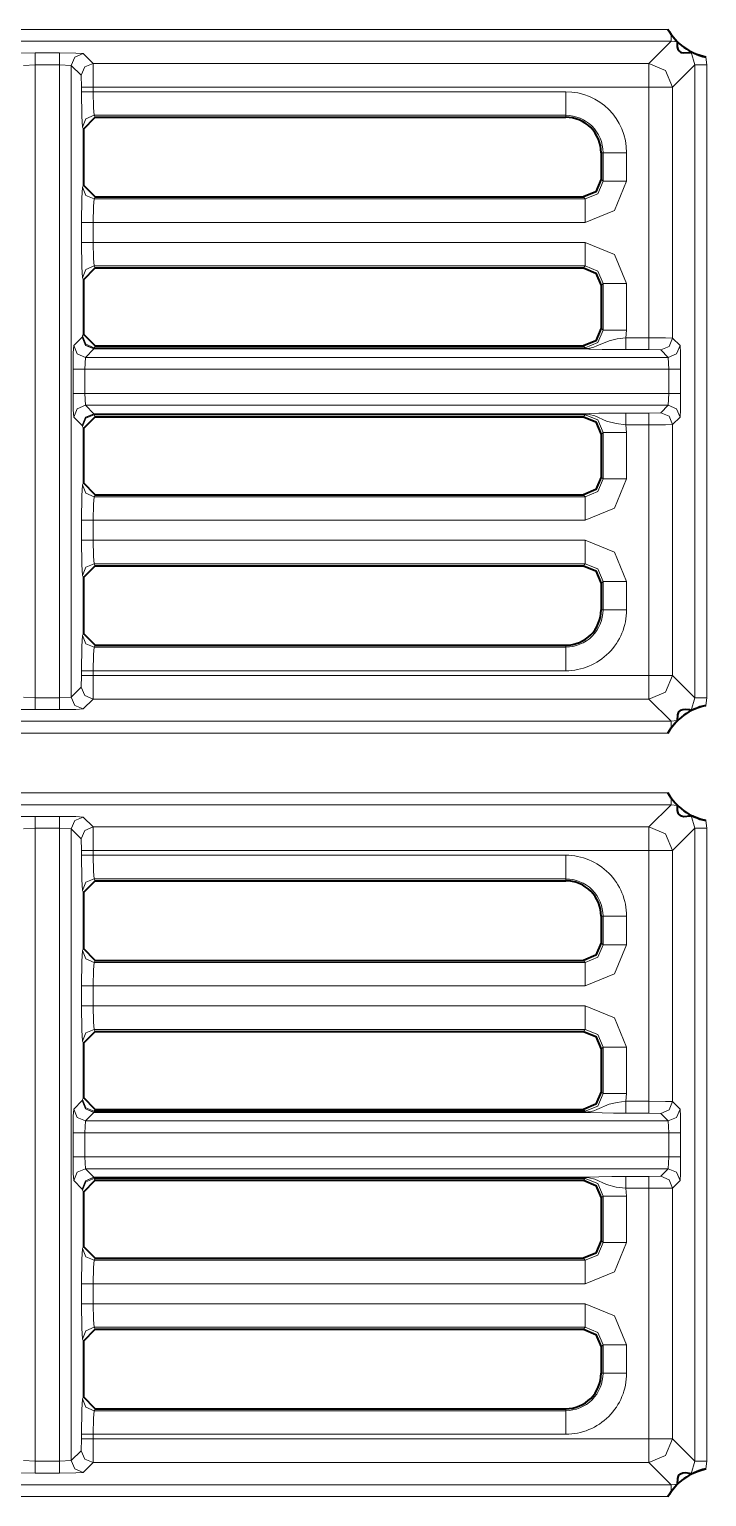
# Model space of a CAD drawing. Header units: millimetres. Extents: x 0 to 2941, y -405 to 1422.
# Drawn here: x 164.9 to 193.6, y 883.4 to 945.5 of the extents above; entities that cross this region are included whole.
import ezdxf

# ---------------------------------------------------------------- set-up
doc = ezdxf.new("R2010")
doc.units = ezdxf.units.MM
doc.layers.add('FINE', color=9, linetype='Continuous')
doc.layers.add('OUTLINE', color=7, linetype='Continuous')

msp = doc.modelspace()

# ---------------------------------------------------------------- linework, layer by layer
at = {"layer": 'FINE', "lineweight": 9}
for p, q in [((138.588, 944.977), (192.054, 944.977)), ((192.054, 944.977), (192.309, 944.944)), ((166.157, 944.479), (165.131, 944.479)), ((167.577, 944.034), (167.157, 944.454)), ((192.896, 944.517), (193.054, 943.978)), ((164.632, 943.954), (165.131, 943.979)), ((165.131, 917.202), (165.131, 943.979)), ((165.131, 943.979), (166.157, 943.979)), ((166.157, 943.979), (166.157, 917.202)), ((166.157, 943.979), (166.657, 943.954)), ((167.59, 943.034), (191.11, 943.034)), ((191.11, 943.034), (191.11, 932.428)), ((167.627, 941.84), (187.585, 941.84)), ((167.667, 941.759), (167.627, 941.84)), ((187.585, 941.84), (187.585, 941.759)), ((167.127, 941.341), (167.168, 941.258)), ((167.168, 938.887), (167.127, 938.805)), ((189.166, 939.055), (189.085, 939.136)), ((167.627, 938.306), (167.667, 938.388)), ((188.417, 938.306), (167.627, 938.306)), ((188.336, 938.388), (188.417, 938.306)), ((167.09, 937.307), (167.09, 936.467)), ((167.59, 937.307), (188.417, 937.307)), ((167.59, 936.467), (167.59, 937.307)), ((188.417, 936.467), (167.59, 936.467)), ((167.627, 935.469), (188.417, 935.469)), ((167.667, 935.387), (167.627, 935.469)), ((188.417, 935.469), (188.336, 935.387)), ((167.127, 934.969), (167.168, 934.887)), ((189.085, 934.638), (189.166, 934.72)), ((189.166, 934.72), (189.166, 932.755)), ((190.165, 932.755), (190.165, 934.72)), ((167.119, 932.457), (166.762, 932.1)), ((167.127, 932.505), (167.119, 932.457)), ((167.168, 932.587), (167.127, 932.505)), ((189.166, 932.755), (189.085, 932.836)), ((167.262, 931.6), (167.619, 931.957)), ((167.619, 931.974), (167.627, 932.006)), ((188.417, 931.974), (167.619, 931.974)), ((167.619, 931.957), (188.417, 931.957)), ((167.627, 932.006), (167.667, 932.087)), ((190.134, 931.928), (191.11, 931.928)), ((191.11, 931.928), (191.61, 931.915)), ((191.61, 931.915), (191.925, 931.6)), ((167.236, 931.1), (167.262, 931.6)), ((191.925, 931.6), (167.262, 931.6)), ((191.925, 931.6), (191.951, 931.1)), ((167.236, 931.1), (191.951, 931.1)), ((167.236, 930.074), (167.236, 931.1)), ((191.951, 931.1), (191.951, 930.074)), ((192.451, 930.074), (192.451, 931.1)), ((191.951, 930.074), (167.236, 930.074)), ((167.262, 929.575), (167.236, 930.074)), ((191.951, 930.074), (191.925, 929.575)), ((167.262, 929.575), (191.925, 929.575)), ((167.619, 929.218), (167.262, 929.575)), ((191.11, 929.247), (190.134, 929.247)), ((191.61, 929.259), (191.11, 929.247)), ((191.925, 929.575), (191.61, 929.259)), ((166.762, 929.075), (167.119, 928.718)), ((167.119, 928.718), (167.127, 928.669)), ((167.127, 928.669), (167.168, 928.587)), ((188.417, 929.218), (167.619, 929.218)), ((167.627, 929.169), (167.619, 929.201)), ((167.627, 929.169), (188.417, 929.169)), ((167.667, 929.087), (167.627, 929.169)), ((188.417, 929.169), (188.336, 929.087)), ((190.134, 928.747), (191.11, 928.747)), ((190.165, 928.42), (190.134, 928.747)), ((191.11, 928.747), (191.11, 918.147)), ((192.11, 928.76), (192.425, 929.075)), ((192.11, 918.147), (192.11, 928.76)), ((189.085, 928.339), (189.166, 928.42)), ((189.166, 928.42), (189.166, 926.455)), ((190.165, 926.455), (190.165, 928.42)), ((167.168, 926.287), (167.127, 926.205)), ((189.166, 926.455), (189.085, 926.536)), ((167.627, 925.706), (167.667, 925.787)), ((188.417, 925.706), (167.627, 925.706)), ((188.336, 925.787), (188.417, 925.706)), ((167.09, 924.707), (167.09, 923.867)), ((167.59, 924.707), (188.417, 924.707)), ((167.59, 923.867), (167.59, 924.707)), ((188.417, 923.867), (167.59, 923.867)), ((188.417, 922.869), (188.336, 922.787)), ((167.127, 922.369), (167.168, 922.288)), ((190.165, 920.922), (190.165, 922.12)), ((189.166, 920.922), (189.085, 920.922)), ((167.168, 919.922), (167.127, 919.84)), ((187.585, 919.422), (187.585, 919.341)), ((167.09, 918.147), (167.077, 917.647)), ((167.09, 918.342), (167.09, 918.147)), ((167.59, 918.342), (187.585, 918.342)), ((167.59, 918.147), (167.59, 918.342)), ((191.11, 918.147), (167.59, 918.147)), ((193.054, 917.203), (192.11, 918.147)), ((167.077, 917.647), (166.657, 917.227)), ((165.131, 917.202), (164.632, 917.227)), ((166.157, 917.202), (165.131, 917.202)), ((166.657, 917.227), (166.157, 917.202)), ((167.157, 916.727), (167.577, 917.147)), ((193.054, 917.203), (192.896, 916.664)), ((193.518, 916.88), (193.554, 917.203)), ((192.309, 916.237), (192.054, 916.204)), ((192.054, 916.204), (138.588, 916.204)), ((138.588, 915.704), (191.909, 915.704)), ((191.909, 913.177), (138.588, 913.177)), ((138.588, 912.677), (192.054, 912.677)), ((192.054, 912.677), (191.11, 911.734)), ((192.054, 912.677), (192.309, 912.644)), ((166.157, 912.179), (165.131, 912.179)), ((167.577, 911.734), (167.157, 912.154)), ((192.896, 912.217), (193.054, 911.678)), ((193.554, 911.678), (193.518, 912.001)), ((164.632, 911.654), (165.131, 911.679)), ((165.131, 911.679), (166.157, 911.679)), ((165.131, 884.902), (165.131, 911.679)), ((166.157, 911.679), (166.157, 884.902)), ((166.157, 911.679), (166.657, 911.654)), ((166.657, 884.927), (166.657, 911.654)), ((191.11, 911.734), (167.577, 911.734)), ((193.054, 911.678), (193.054, 884.903)), ((193.554, 884.903), (193.554, 911.678)), ((167.09, 910.734), (167.09, 910.538)), ((191.11, 910.734), (191.11, 900.128)), ((187.585, 910.538), (167.59, 910.538)), ((167.667, 909.458), (167.627, 909.54)), ((167.127, 909.041), (167.168, 908.958)), ((189.085, 907.959), (189.166, 907.959)), ((189.166, 907.959), (189.166, 906.755)), ((190.165, 906.755), (190.165, 907.959)), ((167.168, 906.588), (167.127, 906.505)), ((189.166, 906.755), (189.085, 906.836)), ((167.627, 906.006), (167.667, 906.088)), ((188.417, 906.006), (167.627, 906.006)), ((188.336, 906.088), (188.417, 906.006)), ((167.09, 905.007), (167.09, 904.167)), ((167.59, 905.007), (188.417, 905.007)), ((167.127, 902.669), (167.168, 902.588)), ((167.627, 903.169), (188.417, 903.169)), ((167.667, 903.088), (167.627, 903.169)), ((188.417, 903.169), (188.336, 903.088)), ((189.085, 902.339), (189.166, 902.42)), ((189.166, 902.42), (189.166, 900.455)), ((167.119, 900.157), (166.762, 899.8)), ((167.127, 900.205), (167.119, 900.157)), ((167.168, 900.288), (167.127, 900.205)), ((189.166, 900.455), (189.085, 900.536)), ((190.134, 900.128), (190.165, 900.455)), ((191.11, 900.128), (190.134, 900.128)), ((192.425, 899.8), (192.11, 900.115)), ((167.619, 899.674), (167.627, 899.706)), ((188.417, 899.674), (167.619, 899.674)), ((167.627, 899.706), (167.667, 899.787)), ((188.417, 899.706), (167.627, 899.706)), ((188.336, 899.787), (188.417, 899.706)), ((190.134, 899.628), (191.11, 899.628)), ((191.11, 899.628), (191.61, 899.615)), ((191.61, 899.615), (191.925, 899.3)), ((191.925, 899.3), (167.262, 899.3)), ((191.925, 899.3), (191.951, 898.8)), ((166.736, 898.8), (166.736, 897.774)), ((167.236, 898.8), (191.951, 898.8)), ((191.951, 898.8), (191.951, 897.774)), ((192.451, 897.774), (192.451, 898.8)), ((191.951, 897.774), (167.236, 897.774)), ((167.262, 897.275), (167.236, 897.774)), ((191.951, 897.774), (191.925, 897.275)), ((167.262, 897.275), (191.925, 897.275)), ((167.619, 896.917), (167.262, 897.275)), ((191.925, 897.275), (191.61, 896.959)), ((166.762, 896.775), (167.119, 896.417)), ((167.119, 896.417), (167.127, 896.369)), ((167.127, 896.369), (167.168, 896.288)), ((188.417, 896.917), (167.619, 896.917)), ((167.627, 896.869), (167.619, 896.901)), ((167.627, 896.869), (188.417, 896.869)), ((167.667, 896.787), (167.627, 896.869)), ((188.417, 896.869), (188.336, 896.787)), ((191.11, 896.946), (190.134, 896.946)), ((190.134, 896.447), (191.11, 896.447)), ((190.165, 896.12), (190.134, 896.447)), ((191.61, 896.959), (191.11, 896.946)), ((191.11, 896.447), (191.11, 885.847)), ((192.11, 896.459), (192.425, 896.775)), ((192.11, 885.847), (192.11, 896.459)), ((190.165, 894.155), (190.165, 896.12)), ((167.168, 893.987), (167.127, 893.905)), ((167.627, 893.406), (167.667, 893.487)), ((188.417, 893.406), (167.627, 893.406)), ((188.336, 893.487), (188.417, 893.406)), ((167.09, 892.408), (167.09, 891.567)), ((167.59, 892.408), (188.417, 892.408)), ((167.59, 891.567), (167.59, 892.408)), ((188.417, 891.567), (167.59, 891.567)), ((167.627, 890.569), (188.417, 890.569)), ((167.667, 890.487), (167.627, 890.569)), ((188.417, 890.569), (188.336, 890.487)), ((167.127, 890.069), (167.168, 889.988)), ((189.085, 889.738), (189.166, 889.82)), ((189.166, 889.82), (189.166, 888.622)), ((190.165, 888.622), (190.165, 889.82)), ((189.166, 888.622), (189.085, 888.622)), ((167.168, 887.622), (167.127, 887.54)), ((167.627, 887.041), (167.667, 887.122)), ((187.585, 887.041), (167.627, 887.041)), ((187.585, 887.122), (187.585, 887.041)), ((167.09, 885.847), (167.077, 885.347)), ((167.09, 886.042), (167.09, 885.847)), ((167.59, 886.042), (187.585, 886.042)), ((167.59, 885.847), (167.59, 886.042)), ((191.11, 885.847), (167.59, 885.847)), ((193.054, 884.903), (192.11, 885.847)), ((167.077, 885.347), (166.657, 884.927)), ((165.131, 884.902), (164.632, 884.927)), ((166.157, 884.902), (165.131, 884.902)), ((166.657, 884.927), (166.157, 884.902)), ((167.157, 884.427), (167.577, 884.847)), ((193.054, 884.903), (192.896, 884.364)), ((193.518, 884.58), (193.554, 884.903)), ((165.131, 884.401), (166.157, 884.401)), ((192.309, 883.936), (192.054, 883.903)), ((138.588, 883.404), (191.909, 883.404))]:
    msp.add_line(p, q, dxfattribs=at)
for points in [[(191.909, 945.477), (138.588, 945.477), (137.527, 945.038), (137.088, 943.978)], [(192.054, 944.977), (191.11, 944.034), (167.577, 944.034)], [(192.054, 945.255), (192.054, 945.056), (192.054, 944.977)], [(165.131, 944.479), (164.434, 944.472), (164.132, 944.454)], [(165.131, 943.979), (165.131, 944.328), (165.131, 944.479)], [(166.157, 943.979), (166.157, 944.328), (166.157, 944.479)], [(167.157, 944.454), (166.855, 944.472), (166.157, 944.479)], [(166.657, 943.954), (166.804, 944.307), (167.157, 944.454)], [(193.554, 917.203), (193.554, 943.978), (193.518, 944.301)], [(166.657, 917.227), (166.657, 943.954), (167.077, 943.534), (167.09, 943.034)], [(167.077, 943.534), (167.224, 943.887), (167.577, 944.034)], [(167.59, 943.034), (167.586, 943.732), (167.577, 944.034)], [(192.11, 943.034), (191.817, 943.741), (191.11, 944.034)], [(191.11, 944.034), (191.11, 943.732), (191.11, 943.034)], [(192.11, 943.034), (193.054, 943.978), (193.054, 917.203)], [(193.054, 943.978), (193.205, 943.978), (193.554, 943.978)], [(167.09, 943.034), (167.241, 943.034), (167.59, 943.034)], [(167.09, 943.034), (167.09, 942.839), (167.101, 941.806), (167.127, 941.341)], [(187.585, 942.839), (167.59, 942.839), (167.59, 943.034)], [(191.11, 943.034), (191.808, 943.034), (192.11, 943.034)], [(192.425, 932.1), (192.11, 932.415), (192.11, 943.034)], [(167.59, 942.839), (167.241, 942.839), (167.09, 942.839)], [(167.627, 941.84), (167.6, 942.15), (167.59, 942.839)], [(187.585, 941.84), (187.585, 942.15), (187.585, 942.839)], [(167.627, 941.84), (167.274, 941.693), (167.127, 941.341)], [(189.085, 940.258), (189.166, 940.258), (189.166, 939.055)], [(189.166, 940.258), (189.476, 940.258), (190.165, 940.258)], [(167.127, 938.805), (167.101, 938.34), (167.09, 937.307)], [(167.127, 938.805), (167.274, 938.452), (167.627, 938.306)], [(189.166, 939.055), (188.948, 938.524), (188.417, 938.306)], [(188.417, 937.307), (189.653, 937.819), (190.165, 939.055)], [(189.166, 939.055), (189.476, 939.055), (190.165, 939.055)], [(167.59, 937.307), (167.6, 937.996), (167.627, 938.306)], [(188.417, 938.306), (188.417, 937.996), (188.417, 937.307)], [(167.09, 937.307), (167.241, 937.307), (167.59, 937.307)], [(167.09, 936.467), (167.241, 936.467), (167.59, 936.467)], [(167.09, 936.467), (167.101, 935.435), (167.127, 934.969)], [(167.627, 935.469), (167.6, 935.779), (167.59, 936.467)], [(188.417, 936.467), (188.417, 935.779), (188.417, 935.469)], [(190.165, 934.72), (189.653, 935.956), (188.417, 936.467)], [(167.627, 935.469), (167.274, 935.322), (167.127, 934.969)], [(188.417, 935.469), (188.948, 935.251), (189.166, 934.72)], [(190.165, 934.72), (189.476, 934.72), (189.166, 934.72)], [(167.619, 931.957), (167.265, 932.104), (167.119, 932.457)], [(167.619, 931.974), (167.266, 932.117), (167.119, 932.457)], [(167.627, 932.006), (167.274, 932.153), (167.127, 932.505)], [(189.166, 932.755), (188.948, 932.224), (188.417, 932.006)], [(190.134, 932.428), (189.77, 932.385), (189.427, 932.307), (188.909, 932.082), (188.772, 932.031), (188.666, 932.002), (188.52, 931.979), (188.45, 931.974), (188.417, 931.974)], [(190.165, 932.755), (189.476, 932.755), (189.166, 932.755)], [(191.11, 932.428), (190.134, 932.428), (190.165, 932.755)], [(190.134, 931.928), (190.134, 932.079), (190.134, 932.428)], [(191.11, 931.928), (191.11, 932.079), (191.11, 932.428)], [(192.11, 932.415), (191.808, 932.424), (191.11, 932.428)], [(191.61, 931.915), (191.964, 932.062), (192.11, 932.415)], [(166.762, 932.1), (166.744, 931.798), (166.736, 931.1)], [(167.262, 931.6), (166.908, 931.747), (166.762, 932.1)], [(167.619, 931.957), (167.619, 931.962), (167.619, 931.974)], [(188.336, 932.087), (188.417, 932.006), (167.627, 932.006)], [(188.417, 932.006), (188.417, 931.995), (188.417, 931.974)], [(188.417, 931.957), (188.417, 931.962), (188.417, 931.974)], [(188.417, 931.957), (188.43, 931.957), (188.457, 931.957), (188.516, 931.956), (188.565, 931.954), (188.639, 931.952), (189.133, 931.937), (189.604, 931.931), (190.134, 931.928)], [(191.925, 931.6), (192.279, 931.747), (192.425, 932.1)], [(192.451, 931.1), (192.443, 931.798), (192.425, 932.1)], [(167.236, 931.1), (166.887, 931.1), (166.736, 931.1)], [(166.736, 931.1), (166.736, 930.074), (166.744, 929.377), (166.762, 929.075)], [(191.951, 931.1), (192.3, 931.1), (192.451, 931.1)], [(167.236, 930.074), (166.887, 930.074), (166.736, 930.074)], [(191.951, 930.074), (192.3, 930.074), (192.451, 930.074)], [(192.425, 929.075), (192.443, 929.377), (192.451, 930.074)], [(167.262, 929.575), (166.908, 929.428), (166.762, 929.075)], [(190.134, 929.247), (189.542, 929.244), (188.994, 929.234), (188.586, 929.221), (188.478, 929.218), (188.444, 929.218), (188.417, 929.218)], [(190.134, 929.247), (190.134, 929.096), (190.134, 928.747)], [(191.11, 929.247), (191.11, 929.096), (191.11, 928.747)], [(191.61, 929.259), (191.964, 929.113), (192.11, 928.76)], [(191.925, 929.575), (192.279, 929.428), (192.425, 929.075)], [(167.619, 929.218), (167.265, 929.071), (167.119, 928.718)], [(167.619, 929.201), (167.266, 929.058), (167.119, 928.718)], [(167.627, 929.169), (167.274, 929.022), (167.127, 928.669)], [(167.619, 929.201), (167.619, 929.213), (167.619, 929.218)], [(167.619, 929.201), (188.417, 929.201), (188.487, 929.199), (188.574, 929.189), (188.814, 929.13), (189.314, 928.908), (189.727, 928.797), (190.134, 928.747)], [(188.417, 929.218), (188.417, 929.213), (188.417, 929.201)], [(188.417, 929.201), (188.417, 929.179), (188.417, 929.169)], [(188.417, 929.169), (188.948, 928.951), (189.166, 928.42)], [(191.11, 928.747), (191.808, 928.75), (192.11, 928.76)], [(190.165, 928.42), (189.476, 928.42), (189.166, 928.42)], [(167.127, 926.205), (167.101, 925.74), (167.09, 924.707)], [(167.127, 926.205), (167.274, 925.853), (167.627, 925.706)], [(189.166, 926.455), (188.948, 925.924), (188.417, 925.706)], [(188.417, 924.707), (189.653, 925.219), (190.165, 926.455)], [(190.165, 926.455), (189.476, 926.455), (189.166, 926.455)], [(167.59, 924.707), (167.6, 925.396), (167.627, 925.706)], [(188.417, 925.706), (188.417, 925.396), (188.417, 924.707)], [(167.09, 924.707), (167.241, 924.707), (167.59, 924.707)], [(167.59, 923.867), (167.241, 923.867), (167.09, 923.867)], [(167.09, 923.867), (167.101, 922.835), (167.127, 922.369)], [(167.627, 922.869), (167.6, 923.179), (167.59, 923.867)], [(188.417, 922.869), (188.417, 923.179), (188.417, 923.867)], [(190.165, 922.12), (189.653, 923.356), (188.417, 923.867)], [(167.627, 922.869), (167.274, 922.722), (167.127, 922.369)], [(167.667, 922.787), (167.627, 922.869), (188.417, 922.869)], [(188.417, 922.869), (188.948, 922.651), (189.166, 922.12)], [(189.085, 922.038), (189.166, 922.12), (189.166, 920.922)], [(189.166, 922.12), (189.476, 922.12), (190.165, 922.12)], [(190.165, 920.922), (189.476, 920.922), (189.166, 920.922)], [(167.127, 919.84), (167.101, 919.375), (167.09, 918.342)], [(167.127, 919.84), (167.274, 919.488), (167.627, 919.341)], [(167.59, 918.342), (167.6, 919.031), (167.627, 919.341)], [(187.585, 919.341), (167.627, 919.341), (167.667, 919.422)], [(187.585, 918.342), (187.585, 919.031), (187.585, 919.341)], [(167.09, 918.342), (167.241, 918.342), (167.59, 918.342)], [(167.09, 918.147), (167.241, 918.147), (167.59, 918.147)], [(167.577, 917.147), (167.586, 917.449), (167.59, 918.147)], [(191.11, 917.147), (191.817, 917.44), (192.11, 918.147)], [(191.11, 918.147), (191.808, 918.147), (192.11, 918.147)], [(191.11, 918.147), (191.11, 917.449), (191.11, 917.147)], [(167.077, 917.647), (167.224, 917.294), (167.577, 917.147)], [(165.131, 917.202), (165.131, 916.852), (165.131, 916.702)], [(166.157, 917.202), (166.157, 916.852), (166.157, 916.702)], [(166.657, 917.227), (166.804, 916.874), (167.157, 916.727)], [(167.577, 917.147), (191.11, 917.147), (192.054, 916.204)], [(193.054, 917.203), (193.205, 917.203), (193.554, 917.203)], [(164.132, 916.727), (164.434, 916.709), (165.131, 916.702)], [(165.131, 916.702), (166.157, 916.702), (166.855, 916.709), (167.157, 916.727)], [(192.054, 916.204), (192.054, 916.125), (192.054, 915.926)], [(192.054, 912.677), (192.054, 912.756), (192.054, 912.955)], [(165.131, 912.179), (164.434, 912.172), (164.132, 912.154)], [(165.131, 911.679), (165.131, 912.028), (165.131, 912.179)], [(166.157, 911.679), (166.157, 912.028), (166.157, 912.179)], [(167.157, 912.154), (166.855, 912.172), (166.157, 912.179)], [(166.657, 911.654), (166.804, 912.007), (167.157, 912.154)], [(166.657, 911.654), (167.077, 911.234), (167.09, 910.734)], [(167.077, 911.234), (167.224, 911.587), (167.577, 911.734)], [(167.59, 910.734), (167.586, 911.432), (167.577, 911.734)], [(192.11, 910.734), (191.817, 911.441), (191.11, 911.734)], [(191.11, 910.734), (191.11, 911.432), (191.11, 911.734)], [(192.11, 900.115), (192.11, 910.734), (193.054, 911.678)], [(193.054, 911.678), (193.205, 911.678), (193.554, 911.678)], [(167.09, 910.734), (167.241, 910.734), (167.59, 910.734)], [(167.59, 910.538), (167.59, 910.734), (191.11, 910.734)], [(191.11, 910.734), (191.808, 910.734), (192.11, 910.734)], [(167.59, 910.538), (167.241, 910.538), (167.09, 910.538)], [(167.09, 910.538), (167.101, 909.506), (167.127, 909.041)], [(167.627, 909.54), (167.6, 909.85), (167.59, 910.538)], [(187.585, 909.54), (187.585, 909.85), (187.585, 910.538)], [(167.627, 909.54), (167.274, 909.393), (167.127, 909.041)], [(167.627, 909.54), (187.585, 909.54), (187.585, 909.458)], [(189.166, 907.959), (189.476, 907.959), (190.165, 907.959)], [(167.127, 906.505), (167.101, 906.04), (167.09, 905.007)], [(167.627, 906.006), (167.274, 906.153), (167.127, 906.505)], [(189.166, 906.755), (188.948, 906.224), (188.417, 906.006)], [(188.417, 905.007), (189.653, 905.519), (190.165, 906.755)], [(189.166, 906.755), (189.476, 906.755), (190.165, 906.755)], [(167.59, 905.007), (167.6, 905.696), (167.627, 906.006)], [(188.417, 906.006), (188.417, 905.696), (188.417, 905.007)], [(167.59, 905.007), (167.241, 905.007), (167.09, 905.007)], [(188.417, 904.167), (167.59, 904.167), (167.59, 905.007)], [(167.59, 904.167), (167.241, 904.167), (167.09, 904.167)], [(167.09, 904.167), (167.101, 903.135), (167.127, 902.669)], [(167.627, 903.169), (167.6, 903.479), (167.59, 904.167)], [(188.417, 904.167), (188.417, 903.479), (188.417, 903.169)], [(190.165, 900.455), (190.165, 902.42), (189.653, 903.656), (188.417, 904.167)], [(167.627, 903.169), (167.274, 903.022), (167.127, 902.669)], [(188.417, 903.169), (188.948, 902.951), (189.166, 902.42)], [(190.165, 902.42), (189.476, 902.42), (189.166, 902.42)], [(167.619, 899.657), (167.265, 899.804), (167.119, 900.157)], [(167.619, 899.674), (167.266, 899.817), (167.119, 900.157)], [(167.627, 899.706), (167.274, 899.853), (167.127, 900.205)], [(189.166, 900.455), (188.948, 899.924), (188.417, 899.706)], [(190.134, 900.128), (189.77, 900.085), (189.427, 900.007), (188.909, 899.782), (188.772, 899.731), (188.666, 899.702), (188.52, 899.679), (188.45, 899.674), (188.417, 899.674)], [(190.165, 900.455), (189.476, 900.455), (189.166, 900.455)], [(190.134, 899.628), (190.134, 899.779), (190.134, 900.128)], [(191.11, 899.628), (191.11, 899.779), (191.11, 900.128)], [(192.11, 900.115), (191.808, 900.124), (191.11, 900.128)], [(191.61, 899.615), (191.964, 899.762), (192.11, 900.115)], [(166.762, 899.8), (166.744, 899.498), (166.736, 898.8)], [(167.262, 899.3), (166.908, 899.447), (166.762, 899.8)], [(167.262, 899.3), (167.619, 899.657), (188.417, 899.657)], [(167.619, 899.657), (167.619, 899.662), (167.619, 899.674)], [(188.417, 899.706), (188.417, 899.695), (188.417, 899.674)], [(188.417, 899.657), (188.417, 899.662), (188.417, 899.674)], [(188.417, 899.657), (188.43, 899.657), (188.457, 899.657), (188.516, 899.656), (188.565, 899.654), (188.639, 899.652), (189.133, 899.637), (189.604, 899.63), (190.134, 899.628)], [(191.925, 899.3), (192.279, 899.447), (192.425, 899.8)], [(192.451, 898.8), (192.443, 899.498), (192.425, 899.8)], [(167.236, 897.774), (167.236, 898.8), (167.262, 899.3)], [(167.236, 898.8), (166.887, 898.8), (166.736, 898.8)], [(191.951, 898.8), (192.3, 898.8), (192.451, 898.8)], [(167.236, 897.774), (166.887, 897.774), (166.736, 897.774)], [(166.736, 897.774), (166.744, 897.077), (166.762, 896.775)], [(191.951, 897.774), (192.3, 897.774), (192.451, 897.774)], [(192.425, 896.775), (192.443, 897.077), (192.451, 897.774)], [(167.262, 897.275), (166.908, 897.128), (166.762, 896.775)], [(191.925, 897.275), (192.279, 897.128), (192.425, 896.775)], [(167.619, 896.917), (167.265, 896.771), (167.119, 896.417)], [(167.619, 896.901), (167.266, 896.758), (167.119, 896.417)], [(167.627, 896.869), (167.274, 896.722), (167.127, 896.369)], [(167.619, 896.901), (167.619, 896.913), (167.619, 896.917)], [(167.619, 896.901), (188.417, 896.901), (188.487, 896.899), (188.574, 896.89), (188.814, 896.83), (189.314, 896.608), (189.727, 896.497), (190.134, 896.447)], [(190.134, 896.946), (189.542, 896.944), (188.994, 896.934), (188.586, 896.921), (188.478, 896.918), (188.444, 896.917), (188.417, 896.917)], [(188.417, 896.917), (188.417, 896.913), (188.417, 896.901)], [(188.417, 896.901), (188.417, 896.879), (188.417, 896.869)], [(188.417, 896.869), (188.948, 896.651), (189.166, 896.12)], [(190.134, 896.946), (190.134, 896.796), (190.134, 896.447)], [(191.11, 896.946), (191.11, 896.796), (191.11, 896.447)], [(191.11, 896.447), (191.808, 896.451), (192.11, 896.459)], [(191.61, 896.959), (191.964, 896.813), (192.11, 896.459)], [(189.085, 896.039), (189.166, 896.12), (189.166, 894.155), (189.085, 894.236)], [(190.165, 896.12), (189.476, 896.12), (189.166, 896.12)], [(167.127, 893.905), (167.101, 893.44), (167.09, 892.408)], [(167.127, 893.905), (167.274, 893.553), (167.627, 893.406)], [(189.166, 894.155), (188.948, 893.624), (188.417, 893.406)], [(188.417, 892.408), (189.653, 892.919), (190.165, 894.155)], [(190.165, 894.155), (189.476, 894.155), (189.166, 894.155)], [(167.59, 892.408), (167.6, 893.096), (167.627, 893.406)], [(188.417, 893.406), (188.417, 893.096), (188.417, 892.408)], [(167.09, 892.408), (167.241, 892.408), (167.59, 892.408)], [(167.09, 891.567), (167.241, 891.567), (167.59, 891.567)], [(167.09, 891.567), (167.101, 890.535), (167.127, 890.069)], [(167.627, 890.569), (167.6, 890.879), (167.59, 891.567)], [(188.417, 891.567), (188.417, 890.879), (188.417, 890.569)], [(190.165, 889.82), (189.653, 891.056), (188.417, 891.567)], [(167.127, 890.069), (167.274, 890.422), (167.627, 890.569)], [(188.417, 890.569), (188.948, 890.351), (189.166, 889.82)], [(190.165, 889.82), (189.476, 889.82), (189.166, 889.82)], [(189.166, 888.622), (189.476, 888.622), (190.165, 888.622)], [(167.127, 887.54), (167.101, 887.075), (167.09, 886.042)], [(167.127, 887.54), (167.274, 887.187), (167.627, 887.041)], [(167.59, 886.042), (167.6, 886.731), (167.627, 887.041)], [(187.585, 887.041), (187.585, 886.731), (187.585, 886.042)], [(167.09, 886.042), (167.241, 886.042), (167.59, 886.042)], [(167.09, 885.847), (167.241, 885.847), (167.59, 885.847)], [(167.577, 884.847), (167.586, 885.149), (167.59, 885.847)], [(191.11, 884.847), (191.817, 885.14), (192.11, 885.847)], [(191.11, 885.847), (191.808, 885.847), (192.11, 885.847)], [(191.11, 884.847), (191.11, 885.149), (191.11, 885.847)], [(167.077, 885.347), (167.224, 884.994), (167.577, 884.847)], [(192.054, 883.903), (138.588, 883.903), (140.161, 884.847)], [(165.131, 884.902), (165.131, 884.553), (165.131, 884.401)], [(166.157, 884.902), (166.157, 884.553), (166.157, 884.401)], [(166.657, 884.927), (166.804, 884.574), (167.157, 884.427)], [(167.577, 884.847), (191.11, 884.847), (192.054, 883.903)], [(193.054, 884.903), (193.205, 884.903), (193.554, 884.903)], [(164.132, 884.427), (164.434, 884.409), (165.131, 884.401)], [(166.157, 884.401), (166.855, 884.409), (167.157, 884.427)], [(192.054, 883.626), (192.054, 883.825), (192.054, 883.903)]]:
    msp.add_lwpolyline(points, dxfattribs=at)
for points in [[(190.165, 939.055), (190.165, 940.258, 0.414204), (187.585, 942.838)], [(189.166, 940.258, 0.414182), (187.585, 941.84)], [(187.585, 919.341, 0.414214), (189.166, 920.922)], [(187.585, 918.342, 0.414223), (190.165, 920.922)], [(190.165, 907.959, 0.414223), (187.585, 910.538)], [(189.166, 907.959, 0.414214), (187.585, 909.54)], [(187.585, 887.041, 0.414214), (189.166, 888.622)], [(187.585, 886.042, 0.414223), (190.165, 888.622)]]:
    msp.add_lwpolyline(points, format="xyb", dxfattribs=at)
at = {"layer": 'OUTLINE', "lineweight": 40}
for p, q in [((167.168, 941.258), (167.667, 941.759)), ((167.667, 941.759), (187.585, 941.759)), ((167.168, 941.258), (167.168, 938.887)), ((167.667, 938.388), (167.168, 938.887)), ((167.667, 938.388), (188.336, 938.388)), ((167.168, 934.887), (167.667, 935.387)), ((167.168, 934.887), (167.168, 932.587)), ((167.667, 935.387), (188.336, 935.387)), ((189.085, 934.638), (189.085, 932.836)), ((167.667, 932.087), (167.168, 932.587)), ((167.667, 932.087), (188.336, 932.087)), ((167.168, 928.587), (167.667, 929.087)), ((167.168, 928.587), (167.168, 926.287)), ((189.085, 928.339), (189.085, 926.536)), ((167.667, 925.787), (167.168, 926.287)), ((167.667, 925.787), (188.336, 925.787)), ((167.168, 922.288), (167.667, 922.787)), ((167.168, 922.288), (167.168, 919.922)), ((189.085, 922.038), (189.085, 920.922)), ((167.667, 919.422), (167.168, 919.922)), ((167.667, 919.422), (187.585, 919.422)), ((191.909, 915.704), (192.054, 915.926)), ((192.054, 912.955), (191.909, 913.177)), ((167.168, 908.958), (167.667, 909.458)), ((167.667, 909.458), (187.585, 909.458)), ((167.168, 908.958), (167.168, 906.588)), ((167.667, 906.088), (167.168, 906.588)), ((167.667, 906.088), (188.336, 906.088)), ((167.168, 902.588), (167.667, 903.088)), ((167.168, 902.588), (167.168, 900.288)), ((167.667, 903.088), (188.336, 903.088)), ((189.085, 902.339), (189.085, 900.536)), ((167.667, 899.787), (167.168, 900.288)), ((167.667, 899.787), (188.336, 899.787)), ((167.168, 896.288), (167.667, 896.787)), ((167.168, 896.288), (167.168, 893.987)), ((189.085, 896.039), (189.085, 894.236)), ((167.667, 893.487), (167.168, 893.987)), ((167.667, 893.487), (188.336, 893.487)), ((167.168, 889.988), (167.667, 890.487)), ((167.667, 890.487), (188.336, 890.487)), ((167.168, 889.988), (167.168, 887.622)), ((189.085, 889.738), (189.085, 888.622)), ((167.667, 887.122), (167.168, 887.622)), ((167.667, 887.122), (187.585, 887.122)), ((191.909, 883.404), (192.054, 883.626))]:
    msp.add_line(p, q, dxfattribs=at)
for points in [[(192.309, 944.944), (192.297, 944.96), (192.251, 945.011), (192.137, 945.145), (192.054, 945.255), (191.909, 945.477)], [(192.309, 944.944), (192.302, 944.879), (192.307, 944.733), (192.336, 944.639), (192.391, 944.562), (192.404, 944.55), (192.411, 944.545), (192.413, 944.543), (192.416, 944.541), (192.419, 944.539), (192.421, 944.537), (192.425, 944.535), (192.432, 944.529), (192.452, 944.518), (192.495, 944.499), (192.593, 944.478), (192.848, 944.504), (192.896, 944.517)], [(193.518, 944.301), (193.277, 944.367), (193.093, 944.433), (192.962, 944.489), (192.912, 944.511), (192.896, 944.517)], [(189.085, 940.258), (189.085, 939.136), (188.865, 938.607), (188.336, 938.388)], [(188.336, 935.387), (188.865, 935.168), (189.085, 934.638)], [(189.085, 932.836), (188.865, 932.307), (188.336, 932.087)], [(167.667, 929.087), (188.336, 929.087), (188.865, 928.868), (189.085, 928.339)], [(189.085, 926.536), (188.865, 926.007), (188.336, 925.787)], [(167.667, 922.787), (188.336, 922.787), (188.865, 922.568), (189.085, 922.038)], [(192.896, 916.664), (192.915, 916.671), (192.98, 916.7), (193.146, 916.768), (193.365, 916.84), (193.518, 916.88)], [(192.054, 915.926), (192.188, 916.097), (192.267, 916.188), (192.301, 916.225), (192.309, 916.237)], [(192.896, 916.664), (192.822, 916.683), (192.652, 916.705), (192.541, 916.695), (192.446, 916.66), (192.431, 916.65), (192.424, 916.646), (192.421, 916.644), (192.419, 916.642), (192.417, 916.64), (192.414, 916.639), (192.412, 916.637), (192.408, 916.634), (192.399, 916.626), (192.381, 916.608), (192.352, 916.569), (192.312, 916.472), (192.309, 916.237)], [(192.309, 912.644), (192.297, 912.66), (192.251, 912.711), (192.137, 912.845), (192.054, 912.955)], [(192.309, 912.644), (192.302, 912.579), (192.307, 912.433), (192.336, 912.339), (192.391, 912.262), (192.404, 912.25), (192.411, 912.244), (192.413, 912.243), (192.416, 912.241), (192.419, 912.239), (192.421, 912.237), (192.425, 912.235), (192.432, 912.23), (192.452, 912.218), (192.495, 912.199), (192.593, 912.178), (192.848, 912.204), (192.896, 912.217)], [(193.518, 912.001), (193.277, 912.067), (193.093, 912.133), (192.962, 912.189), (192.912, 912.211), (192.896, 912.217)], [(189.085, 907.959), (189.085, 906.836), (188.865, 906.307), (188.336, 906.088)], [(188.336, 903.088), (188.865, 902.868), (189.085, 902.339)], [(189.085, 900.536), (188.865, 900.007), (188.336, 899.787)], [(167.667, 896.787), (188.336, 896.787), (188.865, 896.568), (189.085, 896.039)], [(189.085, 894.236), (188.865, 893.707), (188.336, 893.487)], [(188.336, 890.487), (188.865, 890.268), (189.085, 889.738)], [(192.896, 884.364), (192.915, 884.371), (192.98, 884.4), (193.146, 884.468), (193.365, 884.54), (193.518, 884.58)], [(192.054, 883.626), (192.188, 883.797), (192.267, 883.888), (192.301, 883.925), (192.309, 883.936)], [(192.896, 884.364), (192.822, 884.383), (192.652, 884.405), (192.541, 884.395), (192.446, 884.36), (192.431, 884.35), (192.424, 884.346), (192.421, 884.344), (192.419, 884.342), (192.417, 884.34), (192.414, 884.339), (192.412, 884.337), (192.408, 884.334), (192.399, 884.326), (192.381, 884.309), (192.352, 884.269), (192.312, 884.172), (192.309, 883.937)]]:
    msp.add_lwpolyline(points, dxfattribs=at)
for points in [[(191.909, 945.477, 0.207874), (193.518, 944.301)], [(189.085, 940.258, 0.414218), (187.585, 941.758)], [(187.585, 919.422, 0.414209), (189.085, 920.922)], [(193.518, 916.88, 0.207911), (191.909, 915.704)], [(191.909, 913.177, 0.207881), (193.518, 912.001)], [(189.085, 907.959, 0.414218), (187.585, 909.459)], [(187.585, 887.122, 0.414209), (189.085, 888.622)], [(193.518, 884.58, 0.207911), (191.909, 883.404)]]:
    msp.add_lwpolyline(points, format="xyb", dxfattribs=at)

doc.saveas('drawing.dxf')
